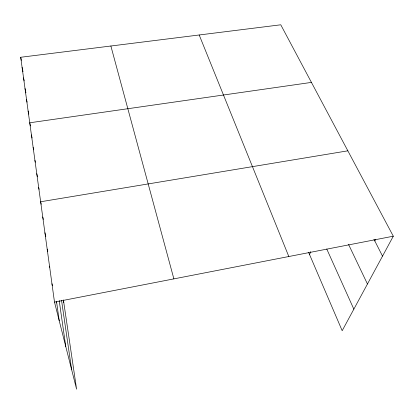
<?xml version="1.0" encoding="UTF-8"?>
<svg xmlns="http://www.w3.org/2000/svg" width="414" height="414" viewBox="0 0 414 414"><rect width="100%" height="100%" fill="white"/><g stroke="black" fill="none" stroke-linecap="round" stroke-linejoin="round"><path stroke-width="0.62" d="M309.568 254.605L310.666 251.634M374.825 241L375.674 239.313M63.42 300.031L76.595 389.207L54.493 302.101L20.7 57.267L280.77 24.793L393.3 236.203L342.181 330.719L308.559 252.245M54.493 302.101L393.3 236.203M347.853 150.825L40.644 201.758L41.219 204.257M311.431 82.402L29.741 122.782L30.419 125.908M373.966 239.313L382.52 256.137M348.547 244.395L367.446 284.004M326.755 249.011L353.841 309.16M199.191 34.978L288.822 256.525M110.874 46.006L173.88 278.881M51.962 283.761L52.423 285.624M56.428 301.744L56.739 302.986M49.525 266.119L49.825 267.351M47.18 249.13L47.765 251.572M44.924 232.761L45.804 236.497M42.745 216.983L43.315 219.441M63.228 300.103L63.792 302.567M38.673 187.49L39.092 189.333M36.768 173.694L37.467 176.799M34.926 160.342L35.345 162.226M33.146 147.425L33.684 149.884M31.417 134.907L32.095 138.012M28.121 111.03L28.799 114.171M26.548 99.629L27.086 102.154M25.021 88.57L25.414 90.418M25.673 91.654L25.937 92.886M23.536 77.827L24.193 80.927M20.7 57.267L21.352 60.382M22.097 67.399L23.008 71.751M61.526 300.269L71.638 369.671M59.186 300.497L65.795 346.632M56.558 301.713L59.233 320.788"/></g></svg>
